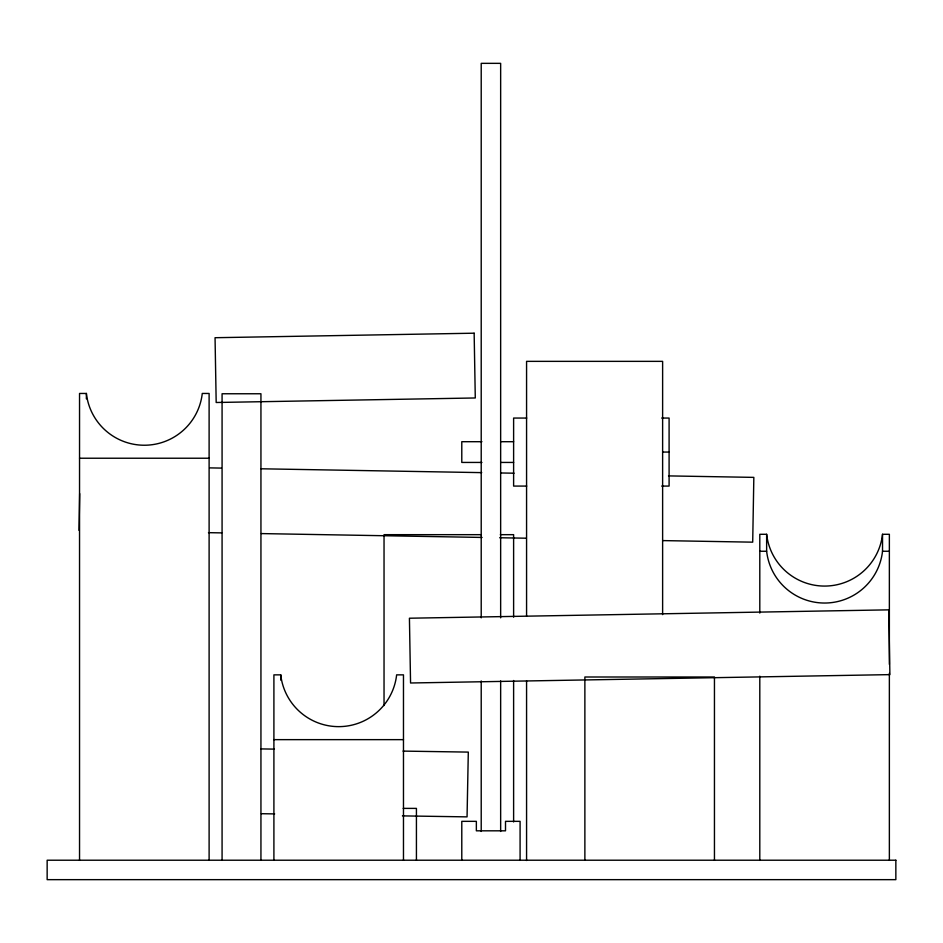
<?xml version="1.0" encoding="UTF-8"?>
<svg xmlns="http://www.w3.org/2000/svg" width="943" height="943" viewBox="0 0 943 943"><rect width="100%" height="100%" fill="white"/><g stroke="black" fill="none" stroke-linecap="round" stroke-linejoin="round"><path stroke-width="1.41" d="M79.023 530.402L79.672 493.602M209.11 860.216L209.11 393.455L202.273 393.455A58.313 58.301 0 0 1 86.379 393.455L79.542 393.455L79.542 860.216M526.724 418.055L513.617 418.055L513.617 486.081L526.724 486.081M661.738 418.055L669.094 418.055L669.094 486.081L661.738 486.081M481.932 441.701L461.787 441.701L461.787 462.435L481.932 462.435M500.65 441.701L513.617 441.701M663.023 452.062L669.094 452.062M79.542 458.227L209.11 458.227M500.65 462.435L513.617 462.435M889.367 664.391L889.367 534.292L882.53 534.292A58.313 58.301 0 0 1 766.635 534.292L759.799 534.292L759.799 613.08M481.213 534.669L384.037 534.669L384.037 705.541M500.356 534.669L513.617 534.669L513.617 617.158M759.799 551.254L766.635 551.254A58.313 58.301 0 0 0 882.53 551.254L889.367 551.254M403.474 860.216L403.474 674.858L396.638 674.858A58.313 58.301 0 0 1 280.743 674.858L273.906 674.858L273.906 860.216M273.906 739.642L403.474 739.642M403.18 808.387L416.429 808.387L416.429 860.216M260.881 748.907L274.413 749.119M403.038 751.1L468.306 752.101L467.056 816.874L402.425 815.884M261.423 813.703L274.637 813.903M209.605 467.881L221.369 468.093M261.081 468.789L481.72 472.632M500.839 472.973L514.076 473.197M668.516 475.897L753.834 477.382L752.703 542.166L662.976 540.598M208.474 532.665L221.711 532.889M261.423 533.585L482.062 537.439M499.707 537.746L526.182 538.205M889.367 673.219L889.367 860.216M882.53 534.292L882.53 551.254M766.635 534.292L766.635 551.254M759.799 676.166L759.799 860.216M714.452 860.216L714.452 677.003L584.872 677.003L584.872 860.216M662.623 614.624L662.623 361.358L526.571 361.358L526.571 616.085M526.571 680.881L526.571 860.511M520.088 860.216L520.088 821.341L505.507 821.341L505.507 830.818L476.356 830.818L476.356 821.341L461.787 821.341L461.787 860.216M513.617 680.504L513.617 821.919M500.65 617.842L500.65 63.346L481.213 63.346L481.213 617.842M500.65 680.929L500.65 831.455M481.213 680.929L481.213 831.455M280.743 674.858L280.743 680.139M260.94 860.216L260.94 393.761L222.077 393.761L222.077 860.216M86.379 393.455L86.379 398.889M474.152 333.197L215.051 337.712L216.183 402.496L475.284 397.97L474.152 333.197M888.766 609.85L409.427 618.219L410.559 682.991L889.897 674.622L888.766 609.85M895.85 860.216L47.15 860.216L47.15 879.654L895.85 879.654L895.85 860.216"/></g></svg>
